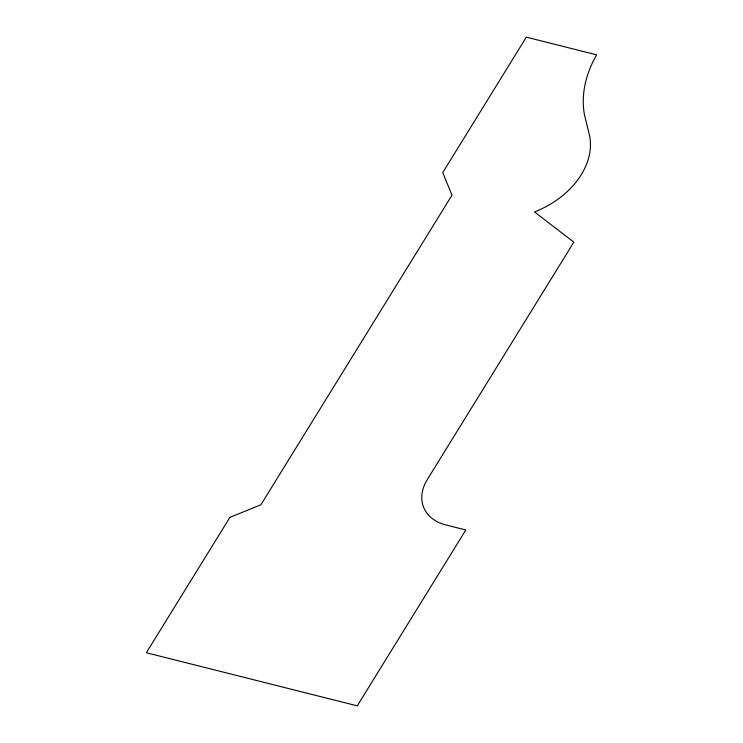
<?xml version="1.0" encoding="UTF-8"?>
<svg xmlns="http://www.w3.org/2000/svg" width="743" height="743" viewBox="0 0 743 743"><rect width="100%" height="100%" fill="white"/><g stroke="black" fill="none" stroke-linecap="round" stroke-linejoin="round"><path stroke-width="1.11" d="M229.949 517.332L146.362 652.744L357.262 705.85L465.824 529.963L445.744 524.911A47.208 34.587 -21.9 0 1 427.281 479.616L573.847 242.172L534.486 211.941A79.12 57.963 -21.9 0 0 589.636 135.96L584.435 114.71A130.629 95.689 -21.9 0 1 596.638 54.852L526.332 37.15L442.754 172.562L451.985 195.205L260.886 504.803L229.949 517.332"/></g></svg>
